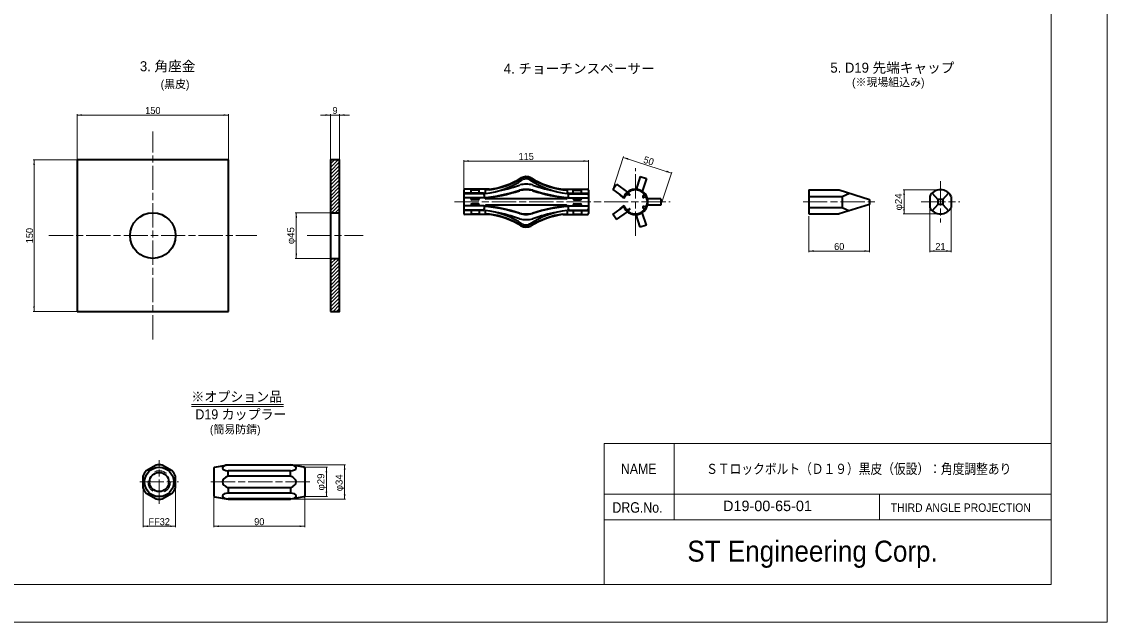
# Model space of a CAD drawing. Units: millimetres at full size, sheet at 1:2; some dimension numbers follow another scale. Extents: x 2099 to 3781, y 1374 to 2562.
# Drawn here: x 2707 to 3781, y 1374 to 1968 of the extents above; entities that cross this region are included whole.
import ezdxf
from ezdxf.enums import TextEntityAlignment as Align

# ---------------------------------------------------------------- set-up
doc = ezdxf.new("R2010")
doc.units = ezdxf.units.MM
doc.header["$LTSCALE"] = 2
doc.linetypes.add('CHAIN', pattern=[18.5, 12, -1.5, 3.5, -1.5])
doc.linetypes.add('DASHED_SPACED', pattern=[12, 6, -6])
for name, color, linetype, lineweight in [('1 外形線', 7, 'Continuous', 35), ('2 細い実線', 3, 'Continuous', 20), ('3隠れ線', 2, 'DASHED_SPACED', 13), ('4中心線', 1, 'CHAIN', 15), ('6寸法線', 4, 'Continuous', 13), ('7 枠・タイトル', 7, 'Continuous', 13), ('Defpoints_2', 7, 'Continuous', 13)]:
    doc.layers.add(name, color=color, linetype=linetype, lineweight=lineweight)
doc.styles.add('ＭＳ Ｐゴシック', font='')
doc.styles.get('ＭＳ Ｐゴシック').set_extended_font_data('MS PGothic')

# ---------------------------------------------------------------- blocks, each defined once
blk = doc.blocks.new('filled_arrow')
at = {"color": 0, "linetype": 'Continuous', "lineweight": -2}
blk.add_solid([(7.5, 1.25), (0, 0), (7.5, -1.25)], dxfattribs=at)

msp = doc.modelspace()

# ---------------------------------------------------------------- linework, layer by layer
at = {"layer": '1 外形線'}
for p, q in [((2761.848, 1831.786), (2761.848, 1681.786)), ((2911.848, 1831.786), (2761.848, 1831.786)), ((2911.848, 1681.786), (2911.848, 1831.786)), ((3199.619, 1806.745), (3199.934, 1806.859)), ((3202.99, 1812.126), (3202.788, 1812.032)), ((3210.978, 1813.48), (3210.708, 1813.611)), ((3210.925, 1814.062), (3211.24, 1813.906)), ((3212.995, 1806.754), (3212.681, 1806.859)), ((3292.028, 1802.367), (3295.778, 1807.528)), ((3295.778, 1807.528), (3306.48, 1799.753)), ((3319.156, 1815.124), (3315.068, 1802.544)), ((3319.156, 1815.124), (3325.223, 1813.153)), ((3325.223, 1813.153), (3321.136, 1800.572)), ((3144.723, 1801.614), (3144.723, 1778.614)), ((3164.723, 1794.114), (3144.723, 1794.114)), ((3169.808, 1802.614), (3145.723, 1802.614)), ((3163.723, 1798.614), (3145.723, 1798.614)), ((3163.723, 1798.114), (3145.723, 1798.114)), ((3151.723, 1798.614), (3151.723, 1802.614)), ((3159.723, 1801.614), (3151.723, 1801.614)), ((3151.723, 1793.114), (3151.723, 1794.114)), ((3159.723, 1798.614), (3159.723, 1802.614)), ((3159.723, 1794.114), (3159.723, 1793.114)), ((3164.723, 1797.614), (3164.723, 1794.114)), ((3169.808, 1802.114), (3165.723, 1802.114)), ((3165.723, 1802.114), (3165.723, 1798.502)), ((3199.612, 1801.702), (3199.749, 1801.72)), ((3199.798, 1801.23), (3199.934, 1801.246)), ((3212.985, 1801.621), (3212.496, 1801.72)), ((3212.8, 1801.208), (3212.681, 1801.246)), ((3242.739, 1802.119), (3246.893, 1802.119)), ((3242.808, 1802.614), (3266.893, 1802.614)), ((3246.893, 1802.119), (3246.893, 1798.506)), ((3247.893, 1797.614), (3247.893, 1794.114)), ((3247.893, 1794.114), (3267.893, 1794.114)), ((3248.893, 1798.614), (3266.893, 1798.614)), ((3248.893, 1798.114), (3266.893, 1798.114)), ((3252.893, 1798.614), (3252.893, 1802.614)), ((3252.893, 1801.614), (3260.893, 1801.614)), ((3252.893, 1794.114), (3252.893, 1793.114)), ((3260.893, 1798.614), (3260.893, 1802.614)), ((3260.893, 1793.114), (3260.893, 1794.114)), ((3267.893, 1801.614), (3267.893, 1778.614)), ((3292.028, 1802.367), (3299.216, 1797.145)), ((3299.476, 1797.441), (3299.056, 1796.961)), ((3303.024, 1793.486), (3299.056, 1796.961)), ((3302.73, 1794.592), (3299.476, 1797.441)), ((3305.17, 1797.541), (3308.255, 1797.066)), ((3305.664, 1798.112), (3308.281, 1797.708)), ((3323.254, 1797.919), (3321.815, 1795.755)), ((3325.035, 1795.242), (3322.722, 1794.543)), ((3486.102, 1802.064), (3486.102, 1778.164)), ((3486.102, 1802.064), (3516.102, 1802.064)), ((3486.102, 1795.631), (3519.102, 1795.631)), ((3516.102, 1802.064), (3546.102, 1792.614)), ((3519.102, 1795.631), (3526.102, 1798.914)), ((3519.102, 1795.631), (3519.102, 1784.596)), ((3605.663, 1795.631), (3605.663, 1784.596)), ((3608.178, 1798.914), (3613.763, 1792.614)), ((3618.763, 1792.614), (3624.348, 1798.914)), ((3626.863, 1795.631), (3626.863, 1784.596)), ((3164.723, 1786.114), (3144.723, 1786.114)), ((3151.723, 1786.114), (3151.723, 1787.114)), ((3158.723, 1792.114), (3152.723, 1792.114)), ((3158.723, 1788.114), (3152.723, 1788.114)), ((3159.723, 1787.114), (3159.723, 1786.114)), ((3164.723, 1786.114), (3164.731, 1786.219)), ((3164.723, 1786.114), (3164.723, 1782.614)), ((3245.893, 1793.267), (3166.723, 1793.267)), ((3245.893, 1786.887), (3166.723, 1786.887)), ((3247.893, 1786.114), (3247.89, 1786.149)), ((3247.893, 1786.114), (3267.893, 1786.114)), ((3247.893, 1786.114), (3247.893, 1782.614)), ((3252.893, 1787.114), (3252.893, 1786.114)), ((3253.893, 1792.114), (3259.893, 1792.114)), ((3253.893, 1788.114), (3259.893, 1788.114)), ((3260.893, 1786.114), (3260.893, 1787.114)), ((3303.024, 1786.667), (3299.056, 1783.193)), ((3302.73, 1785.562), (3299.477, 1782.713)), ((3302.73, 1785.562), (3302.73, 1785.562)), ((3323.254, 1782.235), (3321.815, 1784.399)), ((3325.035, 1784.912), (3322.722, 1785.611)), ((3339.671, 1793.267), (3326.443, 1793.267)), ((3339.671, 1786.887), (3326.443, 1786.887)), ((3339.671, 1793.267), (3339.671, 1786.887)), ((3486.102, 1784.596), (3519.102, 1784.596)), ((3546.102, 1787.614), (3516.102, 1778.164)), ((3519.102, 1784.596), (3526.102, 1781.314)), ((3546.102, 1792.614), (3546.102, 1787.614)), ((3613.763, 1787.614), (3608.178, 1781.314)), ((3613.763, 1792.614), (3613.763, 1787.614)), ((3618.763, 1792.614), (3613.763, 1792.614)), ((3618.763, 1787.614), (3613.763, 1787.614)), ((3618.763, 1792.614), (3618.763, 1787.614)), ((3618.763, 1787.614), (3624.348, 1781.314)), ((3012.624, 1779.286), (3021.624, 1779.286)), ((3163.723, 1782.114), (3145.723, 1782.114)), ((3163.723, 1781.614), (3145.723, 1781.614)), ((3169.808, 1777.614), (3145.723, 1777.614)), ((3151.723, 1781.614), (3151.723, 1777.614)), ((3159.723, 1778.114), (3151.723, 1778.114)), ((3159.723, 1781.614), (3159.723, 1777.614)), ((3165.723, 1781.725), (3165.723, 1777.614)), ((3169.808, 1778.114), (3165.723, 1778.114)), ((3199.612, 1778.525), (3199.749, 1778.507)), ((3199.619, 1773.482), (3199.934, 1773.368)), ((3199.798, 1778.997), (3199.934, 1778.981)), ((3212.985, 1778.606), (3212.496, 1778.507)), ((3212.8, 1779.019), (3212.681, 1778.981)), ((3212.681, 1773.368), (3212.995, 1773.474)), ((3242.808, 1778.114), (3246.893, 1778.114)), ((3242.808, 1777.614), (3266.893, 1777.614)), ((3246.893, 1781.722), (3246.893, 1777.614)), ((3248.893, 1782.114), (3266.893, 1782.114)), ((3248.893, 1781.614), (3266.893, 1781.614)), ((3252.893, 1781.614), (3252.893, 1777.614)), ((3252.893, 1778.114), (3260.893, 1778.114)), ((3260.893, 1781.614), (3260.893, 1777.614)), ((3295.646, 1772.767), (3291.896, 1777.929)), ((3292.009, 1777.773), (3299.217, 1783.01)), ((3295.778, 1772.625), (3306.48, 1780.4)), ((3299.477, 1782.713), (3299.056, 1783.193)), ((3305.17, 1782.613), (3308.255, 1783.088)), ((3305.664, 1782.042), (3308.281, 1782.446)), ((3319.156, 1765.03), (3315.068, 1777.61)), ((3325.223, 1767.001), (3321.136, 1779.581)), ((3486.102, 1778.164), (3516.102, 1778.164)), ((3202.786, 1768.192), (3202.99, 1768.101)), ((3210.708, 1766.616), (3210.978, 1766.747)), ((3210.925, 1766.166), (3211.24, 1766.321)), ((3325.223, 1767.001), (3319.156, 1765.03)), ((3012.624, 1734.286), (3021.624, 1734.286)), ((2761.848, 1681.786), (2911.848, 1681.786)), ((2840.032, 1529.819), (2830.187, 1524.135)), ((2856.054, 1524.135), (2846.208, 1529.819)), ((2897.182, 1526.763), (2897.182, 1499.441)), ((2898.009, 1527.748), (2911.361, 1530.102)), ((2911.361, 1530.102), (2973.004, 1530.102)), ((2973.004, 1529.819), (2911.361, 1529.819)), ((2986.356, 1527.748), (2973.004, 1530.102)), ((2987.182, 1526.763), (2987.182, 1499.441)), ((2827.099, 1518.786), (2827.099, 1507.418)), ((2859.142, 1507.418), (2859.142, 1518.786)), ((2973.004, 1524.135), (2911.361, 1524.135)), ((2911.361, 1518.786), (2911.361, 1524.135)), ((2973.004, 1518.786), (2911.361, 1518.786)), ((2973.004, 1518.786), (2973.004, 1524.135)), ((2973.004, 1507.418), (2911.361, 1507.418)), ((2911.361, 1507.418), (2911.361, 1502.069)), ((2973.004, 1507.418), (2973.004, 1502.069)), ((2830.187, 1502.069), (2840.032, 1496.385)), ((2846.208, 1496.385), (2856.054, 1502.069)), ((2898.009, 1498.456), (2911.361, 1496.102)), ((2973.004, 1502.069), (2911.361, 1502.069)), ((2973.004, 1496.385), (2911.361, 1496.385)), ((2911.361, 1496.102), (2973.004, 1496.102)), ((2986.356, 1498.456), (2973.004, 1496.102))]:
    msp.add_line(p, q, dxfattribs=at)
msp.add_lwpolyline([(3012.624, 1681.786), (3021.624, 1681.786), (3021.624, 1831.786), (3012.624, 1831.786)], close=True, dxfattribs=at)
for points in [[(3308.149, 1797.089), (3308.161, 1797.086), (3308.239, 1797.065), (3308.317, 1797.049), (3308.355, 1797.044), (3308.394, 1797.04), (3308.432, 1797.037), (3308.469, 1797.036), (3308.506, 1797.036), (3308.542, 1797.039), (3308.576, 1797.041), (3308.61, 1797.047), (3308.672, 1797.06), (3308.701, 1797.069), (3308.728, 1797.079), (3308.753, 1797.091), (3308.777, 1797.104), (3308.797, 1797.118), (3308.816, 1797.134), (3308.833, 1797.149), (3308.847, 1797.168), (3308.859, 1797.186), (3308.868, 1797.204), (3308.876, 1797.225), (3308.879, 1797.244), (3308.881, 1797.267), (3308.881, 1797.287), (3308.877, 1797.31), (3308.872, 1797.332), (3308.863, 1797.355), (3308.852, 1797.377), (3308.839, 1797.401), (3308.824, 1797.423), (3308.805, 1797.445), (3308.786, 1797.467), (3308.762, 1797.489), (3308.739, 1797.511), (3308.713, 1797.532), (3308.684, 1797.552), (3308.654, 1797.571), (3308.623, 1797.591), (3308.59, 1797.608), (3308.557, 1797.625), (3308.521, 1797.642), (3308.485, 1797.656), (3308.409, 1797.682), (3308.372, 1797.694), (3308.294, 1797.712), (3308.255, 1797.718), (3308.176, 1797.729), (3308.139, 1797.731), (3308.119, 1797.731)], [(3308.119, 1782.422), (3308.132, 1782.422), (3308.17, 1782.425), (3308.209, 1782.429), (3308.247, 1782.434), (3308.286, 1782.441), (3308.364, 1782.459), (3308.403, 1782.469), (3308.441, 1782.482), (3308.477, 1782.495), (3308.514, 1782.51), (3308.55, 1782.525), (3308.584, 1782.542), (3308.616, 1782.56), (3308.649, 1782.579), (3308.679, 1782.598), (3308.708, 1782.618), (3308.734, 1782.639), (3308.758, 1782.661), (3308.781, 1782.682), (3308.801, 1782.704), (3308.82, 1782.727), (3308.837, 1782.749), (3308.85, 1782.773), (3308.861, 1782.795), (3308.87, 1782.817), (3308.876, 1782.84), (3308.879, 1782.863), (3308.881, 1782.883), (3308.879, 1782.905), (3308.876, 1782.925), (3308.869, 1782.946), (3308.861, 1782.965), (3308.85, 1782.984), (3308.835, 1783.001), (3308.82, 1783.017), (3308.801, 1783.033), (3308.781, 1783.047), (3308.757, 1783.06), (3308.732, 1783.072), (3308.706, 1783.083), (3308.678, 1783.092), (3308.648, 1783.099), (3308.616, 1783.106), (3308.583, 1783.111), (3308.549, 1783.115), (3308.512, 1783.118), (3308.476, 1783.118), (3308.439, 1783.116), (3308.4, 1783.115), (3308.363, 1783.111), (3308.324, 1783.106), (3308.245, 1783.09), (3308.206, 1783.081), (3308.169, 1783.071), (3308.149, 1783.064)]]:
    msp.add_lwpolyline(points, dxfattribs=at)
for centre, radius in [((2836.848, 1756.786), 22.5), ((2843.12, 1513.102), 14.5), ((2843.12, 1513.102), 9.5)]:
    msp.add_circle(centre, radius, dxfattribs=at)
for centre, radius, start, end in [((3156.016, 1882.631), 84.687, 276.58154, 303.52457), ((3158.664, 1883.537), 81.687, 277.84068, 301.52457), ((3158.664, 1883.537), 82.187, 277.84068, 301.52457), ((3148.266, 1949.762), 151.957, 280.65703, 289.75203), ((3206.308, 1781.007), 26.626, 76.14958, 103.85042), ((3206.308, 1804.455), 10.659, 64.33057, 118.79455), ((3206.308, 1804.455), 10.159, 64.33057, 118.79455), ((3206.308, 1805.223), 7.659, 61.20545, 115.66943), ((3256.601, 1882.634), 84.687, 236.47543, 263.41738), ((3253.951, 1883.537), 82.187, 238.47543, 262.15932), ((3253.951, 1883.537), 81.687, 238.47543, 262.15932), ((3264.349, 1949.77), 151.957, 250.24797, 259.31284), ((3145.723, 1801.614), 1, 90, 180), ((3145.723, 1797.614), 1, 90, 180), ((3145.723, 1797.114), 1, 90, 180), ((3163.723, 1797.614), 1, 0, 90), ((3163.723, 1797.114), 1, 0, 90), ((3151.642, 1945.889), 151.957, 274.93826, 288.40203), ((3151.828, 1945.417), 151.957, 274.87129, 288.40203), ((3166.723, 1794.267), 1, 189.72537, 270), ((3206.123, 1775.868), 26.626, 76.14958, 103.85042), ((3206.308, 1775.394), 26.626, 76.14958, 103.85042), ((3260.393, 1945.52), 151.957, 251.74797, 265.28031), ((3260.578, 1945.933), 151.957, 251.74797, 265.21151), ((3245.893, 1794.267), 1, 270, 354.10486), ((3248.893, 1797.614), 1, 90, 180), ((3248.893, 1797.114), 1, 90, 180), ((3266.893, 1801.614), 1, 0, 90), ((3266.893, 1797.614), 1, 0, 90), ((3266.893, 1797.114), 1, 0, 90), ((3314.371, 1790.077), 12.486, 201.19866, 158.80134), ((3314.371, 1790.077), 11.848, 196.72392, 163.27677), ((3314.371, 1790.077), 12.486, 210.19109, 149.80891), ((3314.371, 1790.077), 11.848, 205.029, 154.971), ((3322.47, 1795.299), 0.798, 141.69006, 294.03097), ((3616.263, 1790.114), 11.95, 27.49771, 152.50229), ((3152.723, 1793.114), 1, 180, 270), ((3152.723, 1787.114), 1, 90, 180), ((3158.723, 1793.114), 1, 270, 0), ((3158.723, 1787.114), 1, 0, 90), ((3151.642, 1634.338), 151.957, 71.59797, 85.06174), ((3151.828, 1634.81), 151.957, 71.59797, 85.12871), ((3166.723, 1785.887), 1, 90, 166.0498), ((3260.393, 1634.708), 151.957, 94.71969, 108.25203), ((3260.578, 1634.295), 151.957, 94.78849, 108.25203), ((3245.893, 1785.887), 1, 10.0985, 90), ((3253.893, 1793.114), 1, 180, 270), ((3253.893, 1787.114), 1, 90, 180), ((3259.893, 1793.114), 1, 270, 0), ((3259.893, 1787.114), 1, 0, 90), ((3314.371, 1790.077), 12.486, 198.05076, 198.50586), ((3322.47, 1784.855), 0.798, 65.96903, 218.30994), ((3616.263, 1790.114), 11.95, 207.49771, 332.50229), ((3145.723, 1783.114), 1, 180, 270), ((3145.723, 1782.614), 1, 180, 270), ((3145.723, 1778.614), 1, 180, 270), ((3163.723, 1783.114), 1, 270, 0), ((3163.723, 1782.614), 1, 270, 0), ((3156.016, 1697.596), 84.687, 56.47543, 83.41846), ((3158.664, 1696.69), 81.687, 58.47543, 82.15932), ((3158.664, 1696.69), 82.187, 58.47543, 82.15932), ((3148.266, 1630.466), 151.957, 70.24797, 79.34297), ((3206.123, 1804.359), 26.626, 256.14958, 283.85042), ((3206.308, 1804.833), 26.626, 256.14958, 283.85042), ((3206.308, 1799.22), 26.626, 256.14958, 283.85042), ((3256.601, 1697.593), 84.687, 96.58262, 123.52457), ((3253.951, 1696.69), 82.187, 97.84068, 121.52457), ((3253.951, 1696.69), 81.687, 97.84068, 121.52457), ((3264.349, 1630.457), 151.957, 100.68716, 109.75203), ((3248.893, 1783.114), 1, 180, 270), ((3248.893, 1782.614), 1, 180, 270), ((3266.893, 1783.114), 1, 270, 0), ((3266.893, 1782.614), 1, 270, 0), ((3266.893, 1778.614), 1, 270, 0), ((3206.308, 1775.773), 10.659, 241.20545, 295.66943), ((3206.308, 1775.773), 10.159, 241.20545, 295.66943), ((3206.308, 1775.004), 7.659, 244.33057, 298.79455), ((2843.12, 1513.102), 17, 79.53466, 100.46534), ((2898.182, 1526.763), 1, 100, 180), ((2986.182, 1526.763), 1, 0, 80), ((2843.12, 1513.102), 17, 139.53466, 160.46534), ((2843.12, 1513.102), 17, 19.53466, 40.46534), ((2843.12, 1513.102), 17, 199.53466, 220.46534), ((2843.12, 1513.102), 17, 319.53466, 340.46534), ((2843.12, 1513.102), 17, 259.53466, 280.46534), ((2898.182, 1499.441), 1, 180, 260), ((2986.182, 1499.441), 1, 280, 0)]:
    msp.add_arc(centre, radius, start, end, dxfattribs=at)
for centre, major_axis, ratio, start_param, end_param in [((2911.361, 1526.977), (-5.684, 0), 0.5, 4.71238898, 7.85398163), ((2973.004, 1526.977), (5.684, 0), 0.5, 4.71238898, 7.85398163), ((2917.274, 1513.101), (-11.597, 0.003), 0.569761, 5.24756558, 7.31911873), ((2967.091, 1513.101), (11.597, 0.003), 0.569761, 5.24725189, 7.31880503), ((2911.361, 1499.227), (-5.684, 0), 0.5, 4.71238898, 7.85398163), ((2973.004, 1499.227), (5.684, 0), 0.5, 4.71238898, 7.85398163)]:
    msp.add_ellipse(centre, major_axis=major_axis, ratio=ratio, start_param=start_param, end_param=end_param, dxfattribs=at)
at = {"layer": '2 細い実線'}
for p, q in [((3012.624, 1831.269), (3013.141, 1831.786)), ((3012.624, 1827.734), (3016.677, 1831.786)), ((3012.624, 1824.198), (3020.212, 1831.786)), ((3012.624, 1820.663), (3021.624, 1829.663)), ((3012.624, 1817.127), (3021.624, 1826.127)), ((3012.624, 1813.591), (3021.624, 1822.591)), ((3012.624, 1810.056), (3021.624, 1819.056)), ((3012.624, 1806.52), (3021.624, 1815.52)), ((3012.624, 1802.985), (3021.624, 1811.985)), ((3012.624, 1799.449), (3021.624, 1808.449)), ((3012.624, 1795.914), (3021.624, 1804.914)), ((3012.624, 1792.378), (3021.624, 1801.378)), ((3012.624, 1788.843), (3021.624, 1797.843)), ((3012.624, 1785.307), (3021.624, 1794.307)), ((3012.624, 1781.772), (3021.624, 1790.772)), ((3013.674, 1779.286), (3021.624, 1787.236)), ((3017.21, 1779.286), (3021.624, 1783.701)), ((3020.745, 1779.286), (3021.624, 1780.165)), ((3012.624, 1732.274), (3014.636, 1734.286)), ((3012.624, 1728.739), (3018.172, 1734.286)), ((3012.624, 1725.203), (3021.624, 1734.203)), ((3012.624, 1721.668), (3021.624, 1730.668)), ((3012.624, 1718.132), (3021.624, 1727.132)), ((3012.624, 1714.597), (3021.624, 1723.597)), ((3012.624, 1711.061), (3021.624, 1720.061)), ((3012.624, 1707.525), (3021.624, 1716.525)), ((3012.624, 1703.99), (3021.624, 1712.99)), ((3012.624, 1700.454), (3021.624, 1709.454)), ((3012.624, 1696.919), (3021.624, 1705.919)), ((3012.624, 1693.383), (3021.624, 1702.383)), ((3012.624, 1689.848), (3021.624, 1698.848)), ((3012.624, 1686.312), (3021.624, 1695.312)), ((3012.624, 1682.777), (3021.624, 1691.777)), ((3015.169, 1681.786), (3021.624, 1688.241)), ((3018.705, 1681.786), (3021.624, 1684.706))]:
    msp.add_line(p, q, dxfattribs=at)
at = {"layer": '3隠れ線'}
msp.add_circle((2843.12, 1513.102), 11.1, dxfattribs=at)
at = {"layer": '4中心線'}
for p, q in [((2836.848, 1653.936), (2836.848, 1859.636)), ((3314.371, 1756.602), (3314.371, 1823.551)), ((3616.263, 1810.555), (3616.263, 1769.672)), ((3135.356, 1790.114), (3348.859, 1790.114)), ((3480.32, 1790.114), (3552.691, 1790.114)), ((3597.183, 1790.114), (3635.343, 1790.114)), ((2733.998, 1756.786), (2939.698, 1756.786)), ((2989.462, 1756.786), (3044.862, 1756.786)), ((2843.12, 1491.416), (2843.12, 1534.788)), ((2823.864, 1513.102), (2862.376, 1513.102)), ((2992.182, 1513.102), (2892.182, 1513.102))]:
    msp.add_line(p, q, dxfattribs=at)
at = {"layer": '6寸法線'}
for p, q in [((2761.848, 1831.849), (2761.848, 1877.046)), ((2761.848, 1876.046), (2911.848, 1876.046)), ((2911.848, 1831.849), (2911.848, 1877.046)), ((3002.624, 1876.046), (3031.624, 1876.046)), ((3012.624, 1831.849), (3012.624, 1877.046)), ((3021.624, 1831.849), (3021.624, 1877.046)), ((2761.786, 1831.786), (2718.321, 1831.786)), ((2719.321, 1831.786), (2719.321, 1681.786)), ((3144.723, 1801.676), (3144.723, 1831.548)), ((3144.723, 1830.548), (3267.893, 1830.548)), ((3267.893, 1801.676), (3267.893, 1831.548)), ((3292.048, 1802.426), (3302.678, 1835.142)), ((3302.369, 1834.191), (3350.011, 1818.711)), ((3339.69, 1786.946), (3350.32, 1819.662)), ((3616.201, 1802.064), (3579.263, 1802.064)), ((3580.263, 1802.064), (3580.263, 1778.164)), ((3546.102, 1787.551), (3546.102, 1740.531)), ((3605.663, 1784.534), (3605.663, 1740.531)), ((3626.863, 1784.865), (3626.863, 1740.531)), ((3012.562, 1779.286), (2977.856, 1779.286)), ((2978.856, 1779.286), (2978.856, 1734.286)), ((3486.102, 1776.101), (3486.102, 1740.531)), ((3616.201, 1778.164), (3579.263, 1778.164)), ((3486.102, 1741.531), (3546.102, 1741.531)), ((3605.663, 1741.531), (3626.863, 1741.531)), ((3012.562, 1734.286), (2977.856, 1734.286)), ((2761.786, 1681.786), (2718.321, 1681.786)), ((2973.067, 1530.102), (3027.674, 1530.102)), ((2987.245, 1527.602), (3009.667, 1527.602)), ((3008.667, 1527.602), (3008.667, 1498.602)), ((3026.674, 1530.102), (3026.674, 1496.102)), ((2827.142, 1513.04), (2827.142, 1468.325)), ((2859.142, 1513.04), (2859.142, 1468.325)), ((2897.182, 1499.379), (2897.182, 1468.326)), ((2973.067, 1496.102), (3027.674, 1496.102)), ((2987.182, 1499.379), (2987.182, 1468.326)), ((2987.245, 1498.602), (3009.667, 1498.602)), ((2859.142, 1469.325), (2827.142, 1469.325)), ((2897.182, 1469.326), (2987.182, 1469.326))]:
    msp.add_line(p, q, dxfattribs=at)
at = {"layer": '7 枠・タイトル'}
for p, q in [((3725.71, 2525.117), (3725.71, 1411.563)), ((2875.056, 1589.718), (2966.103, 1589.718)), ((2875.056, 1587.718), (2966.214, 1587.718)), ((3283.393, 1551.26), (3283.393, 1411.564)), ((3283.393, 1551.26), (3725.71, 1551.26)), ((3352.763, 1551.26), (3352.763, 1475.808)), ((3283.393, 1500.959), (3725.71, 1500.959)), ((3555.841, 1500.959), (3555.841, 1475.808)), ((3283.393, 1475.808), (3725.71, 1475.808)), ((3725.71, 1411.564), (2155.014, 1411.564))]:
    msp.add_line(p, q, dxfattribs=at)
at = {"layer": 'Defpoints_2'}
msp.add_lwpolyline([(2099.362, 1374.341), (3781.362, 1374.341), (3781.362, 2562.341), (2099.362, 2562.341)], close=True, dxfattribs=at)

# ---------------------------------------------------------------- block references
at = {"layer": '6寸法線', "xscale": 0.667, "yscale": 0.667}
for p in [(2761.848, 1876.046), (3021.624, 1876.046), (3144.723, 1830.548), (3486.102, 1741.531), (3605.663, 1741.531), (2827.142, 1469.325), (2897.182, 1469.326)]:
    msp.add_blockref('filled_arrow', p, dxfattribs=at)
for p, rotation in [((2911.848, 1876.046), 180), ((3012.624, 1876.046), 180), ((2719.321, 1831.786), 270), ((3267.893, 1830.548), 180), ((3302.369, 1834.191), 342), ((3350.011, 1818.711), 162), ((3580.263, 1802.064), 270), ((2978.856, 1779.286), 270), ((3580.263, 1778.164), 90), ((3546.102, 1741.531), 180), ((3626.863, 1741.531), 180), ((2978.856, 1734.286), 90), ((2719.321, 1681.786), 90), ((3008.667, 1527.602), 270), ((3026.674, 1530.102), 270), ((3008.667, 1498.602), 90), ((3026.674, 1496.102), 90), ((2859.142, 1469.325), 180), ((2987.182, 1469.326), 180)]:
    msp.add_blockref('filled_arrow', p, dxfattribs=dict(at, rotation=rotation))

# ---------------------------------------------------------------- texts
at = {"layer": '6寸法線', "style": 'ＭＳ Ｐゴシック'}
for s, p in [('150', (2836.848, 1880.546)), ('9', (3017.124, 1880.546)), ('115', (3206.308, 1835.048)), ('60', (3516.102, 1746.031)), ('21', (3616.263, 1746.031)), ('FF32', (2843.142, 1473.825)), ('90', (2942.182, 1473.826))]:
    msp.add_text(s, height=6.928, dxfattribs=at).set_placement(p, align=Align.MIDDLE_CENTER)
for s, rotation, p in [('50', 342, (3327.581, 1830.731)), ('150', 90, (2714.821, 1756.786))]:
    msp.add_text(s, height=6.928, rotation=rotation, dxfattribs=at).set_placement(p, align=Align.MIDDLE_CENTER)
at = {"layer": '6寸法線', "style": 'ＭＳ Ｐゴシック', "width": 1.05}
for s, p in [('φ24', (3574.709, 1790.114)), ('φ45', (2973.302, 1756.786)), ('φ29', (3003.113, 1513.102)), ('φ34', (3021.12, 1512.3))]:
    msp.add_text(s, height=6.928, rotation=90, dxfattribs=at).set_placement(p, align=Align.MIDDLE_CENTER)
at = {"layer": '7 枠・タイトル', "style": 'ＭＳ Ｐゴシック'}
for s, height, p in [('3. 角座金', 9.897, (2824.082, 1916.401)), ('4. チョーチンスペーサー', 9.897, (3184.163, 1914.151)), ('5. D19 先端キャップ', 9.897, (3507.322, 1914.94)), ('(※現場組込み)', 7.918, (3528.805, 1902.196)), ('(黒皮)', 7.918, (2844.605, 1900.242)), ('(簡易防錆)', 7.918, (2893.33, 1558.828))]:
    msp.add_text(s, height=height, dxfattribs=at).set_placement(p, align=Align.BOTTOM_LEFT)
for s, height, width, p in [('※オプション品', 9.897, 0.95, (2875.033, 1589.554)), ('D19 カップラー', 9.897, 0.95, (2878.975, 1572.111)), ('NAME', 10.37, 0.9, (3300.015, 1517.867)), ('ＳＴロックボルト（Ｄ１９）黒皮（仮設）：角度調整あり', 10.02, 0.85, (3384.371, 1518.082)), ('DRG.No.', 10.37, 0.9, (3291.676, 1479.599)), ('D19-00-65-01', 10.37, 1.05, (3401.176, 1481.144)), ('THIRD ANGLE PROJECTION', 8.297, 0.95, (3567.092, 1481.088)), ('ST Engineering Corp.', 20.74, 0.95, (3365.786, 1428.095))]:
    msp.add_text(s, height=height, dxfattribs=dict(at, width=width)).set_placement(p, align=Align.BOTTOM_LEFT)

doc.saveas('drawing.dxf')
